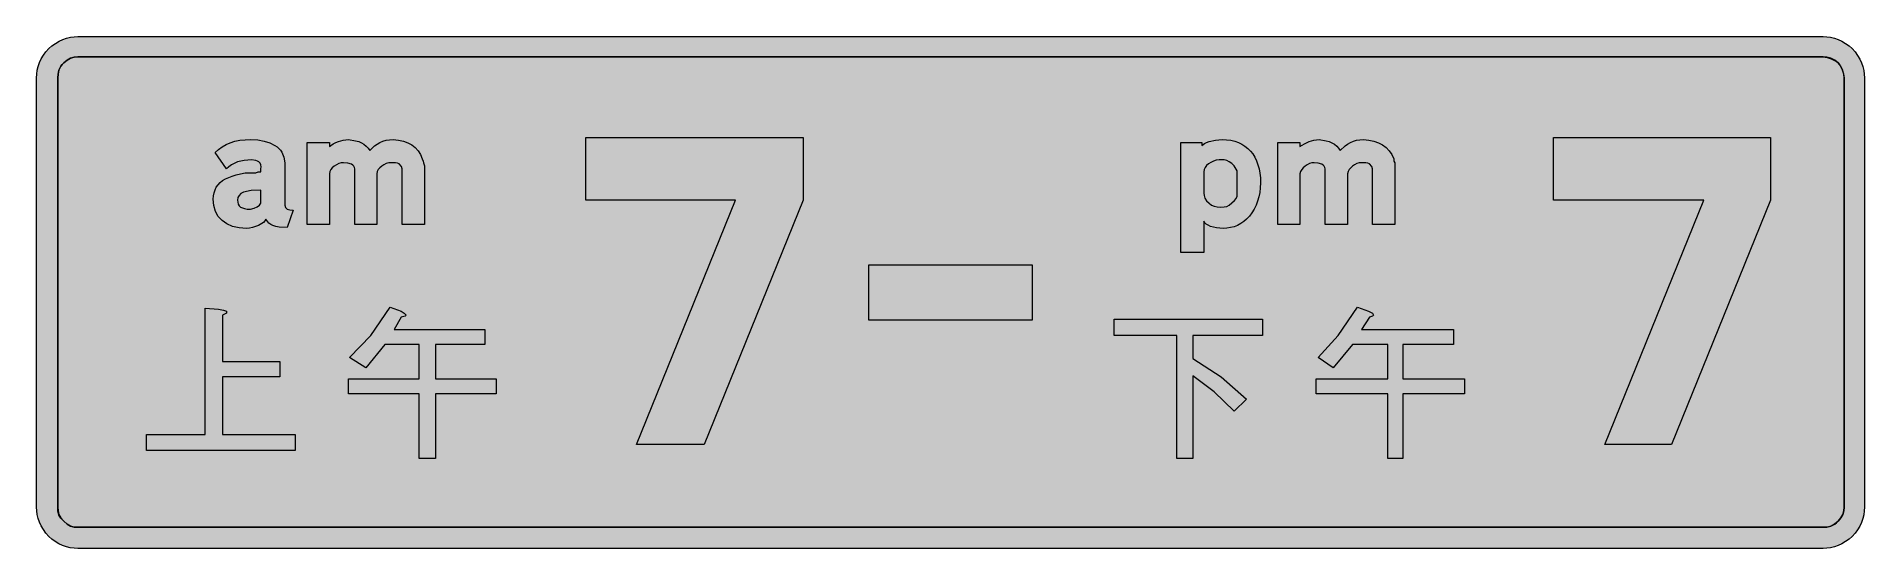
# Model space of a CAD drawing. Header units: metres. Extents: x 13 to 556, y 61 to 213.
import ezdxf

# ---------------------------------------------------------------- set-up
doc = ezdxf.new("R2010")
doc.units = ezdxf.units.M
doc.layers.add('FILL_BLACK_000000', color=7, linetype='Continuous', true_color=0x000000)
doc.layers.add('FILL_WHITE_FFFFFF', color=7, linetype='Continuous', true_color=0xffffff)

msp = doc.modelspace()

# ---------------------------------------------------------------- hatches: boundary and pattern name
at = {"layer": 'FILL_BLACK_000000', "true_color": 0x000000}
h = msp.add_hatch(color=7, dxfattribs=at)
h.dxf.hatch_style = 1
h.paths.add_polyline_path([(544.82, 213.12), (545.94, 212.95), (547.07, 212.67), (548.19, 212.28), (549.31, 211.77), (550.4, 211.15), (551.44, 210.42), (552.39, 209.58), (553.23, 208.63), (553.96, 207.59), (554.58, 206.5), (555.09, 205.38), (555.48, 204.25), (555.77, 203.13), (555.93, 202), (555.99, 200.88), (555.99, 73.38), (555.93, 72.24), (555.77, 71.09), (555.48, 69.94), (555.09, 68.8), (554.58, 67.7), (553.96, 66.63), (553.23, 65.62), (552.39, 64.68), (551.44, 63.84), (550.4, 63.1), (549.31, 62.49), (548.19, 61.98), (547.07, 61.59), (545.94, 61.3), (544.81, 61.14), (543.69, 61.08), (25.29, 61.08), (24.15, 61.14), (23, 61.3), (21.85, 61.59), (20.71, 61.98), (19.61, 62.49), (18.54, 63.1), (17.53, 63.84), (16.59, 64.68), (15.75, 65.63), (15.01, 66.67), (14.4, 67.76), (13.89, 68.88), (13.5, 70), (13.21, 71.13), (13.05, 72.25), (12.99, 73.38), (12.99, 200.88), (13.05, 202.02), (13.22, 203.17), (13.5, 204.32), (13.89, 205.45), (14.4, 206.56), (15.01, 207.63), (15.75, 208.64), (16.59, 209.58), (17.54, 210.42), (18.58, 211.15), (19.67, 211.77), (20.79, 212.28), (21.91, 212.67), (23.04, 212.95), (24.16, 213.12), (25.29, 213.18), (543.69, 213.18), (544.82, 213.12)])
h.paths.add_polyline_path([(23.08, 206.73), (22.04, 206.17), (21.09, 205.38), (20.58, 204.9), (20.18, 204.38), (19.63, 203.24), (19.36, 202.05), (19.29, 200.88), (19.29, 73.38), (19.36, 72.26), (19.63, 71.17), (20.18, 70.13), (21.09, 69.18), (22.04, 68.27), (23.08, 67.72), (24.17, 67.45), (25.29, 67.38), (543.69, 67.38), (544.86, 67.45), (546.05, 67.72), (547.19, 68.27), (547.71, 68.67), (548.19, 69.18), (548.98, 70.13), (549.54, 71.17), (549.88, 72.26), (549.99, 73.38), (549.99, 200.88), (549.88, 202.05), (549.54, 203.24), (548.98, 204.38), (548.19, 205.38), (547.19, 206.17), (546.05, 206.73), (544.86, 207.07), (543.69, 207.18), (25.29, 207.18), (24.17, 207.07), (23.08, 206.73)], flags=16)
h = msp.add_hatch(color=7, dxfattribs=at)
h.dxf.hatch_style = 1
h.paths.add_polyline_path([(85.06, 156.55), (84.1, 156.73), (83.19, 157.08), (82.57, 157.36), (82.03, 157.75), (81.09, 158.88), (80.85, 158.42), (80.37, 157.95), (78.91, 157.08), (77.12, 156.43), (76.23, 156.25), (75.39, 156.18), (73.16, 156.33), (71.19, 156.78), (69.49, 157.51), (68.08, 158.5), (66.96, 159.75), (66.15, 161.24), (65.66, 162.96), (65.49, 164.88), (65.55, 165.86), (65.72, 166.79), (66, 167.65), (66.39, 168.44), (66.9, 169.17), (67.51, 169.82), (68.25, 170.39), (69.09, 170.88), (71.11, 171.74), (72.3, 172.1), (73.59, 172.38), (74.94, 172.64), (76.29, 172.68), (78.09, 172.68), (78.84, 172.94), (79.59, 172.98), (79.59, 173.88), (79.71, 174.5), (79.63, 175.04), (79.38, 175.53), (78.99, 175.98), (78.66, 176.2), (78.16, 176.39), (76.89, 176.58), (74.68, 176.39), (72.69, 175.98), (70.93, 175.04), (70.12, 174.5), (69.39, 173.88), (66.09, 178.68), (67.05, 179.62), (68.11, 180.43), (69.28, 181.1), (70.55, 181.64), (71.92, 182.06), (73.39, 182.35), (74.95, 182.52), (76.59, 182.58), (78.73, 182.47), (80.64, 182.13), (82.33, 181.57), (83.79, 180.78), (84.42, 180.4), (84.98, 179.94), (85.45, 179.4), (85.85, 178.79), (86.45, 177.36), (86.79, 175.68), (86.79, 163.08), (86.95, 162.34), (87.43, 161.88), (88.18, 161.65), (89.19, 161.58), (87.39, 156.48), (85.06, 156.55)])
h.paths.add_polyline_path([(72.92, 163.42), (73.2, 162.93), (73.59, 162.48), (74.75, 162.07), (75.57, 161.93), (76.59, 161.88), (77.65, 162.16), (78.54, 162.55), (79.21, 163.06), (79.59, 163.68), (79.59, 167.58), (76.7, 167.39), (74.49, 166.98), (73.7, 166.52), (73.14, 166), (72.8, 165.38), (72.69, 164.58), (72.75, 163.96), (72.92, 163.42)], flags=16)
h = msp.add_hatch(color=7, dxfattribs=at)
h.dxf.hatch_style = 1
h.paths.add_polyline_path([(117.59, 175.61), (116.87, 175.42), (116.17, 175.11), (115.51, 174.7), (114.94, 174.22), (114.49, 173.65), (114.2, 173.04), (114.09, 172.38), (114.09, 157.38), (107.49, 157.38), (107.49, 173.88), (107.42, 174.3), (107.23, 174.67), (106.92, 174.98), (106.52, 175.23), (105.47, 175.57), (104.19, 175.68), (103.49, 175.61), (102.77, 175.42), (102.07, 175.11), (101.41, 174.7), (100.84, 174.22), (100.39, 173.65), (100.1, 173.04), (99.99, 172.38), (99.99, 157.38), (93.39, 157.38), (93.39, 181.68), (99.99, 181.68), (99.99, 180.48), (101.11, 181.34), (101.85, 181.7), (102.69, 181.98), (104.08, 182.39), (105.69, 182.58), (107.77, 182.23), (108.69, 181.96), (109.51, 181.6), (110.26, 181.17), (110.92, 180.64), (111.5, 180.01), (111.99, 179.28), (113.41, 180.68), (114.17, 181.25), (114.99, 181.72), (115.86, 182.09), (116.8, 182.36), (117.81, 182.52), (118.89, 182.58), (120.51, 182.4), (121.98, 182.07), (123.3, 181.59), (124.48, 180.97), (125.5, 180.19), (126.36, 179.25), (127.06, 178.15), (127.59, 176.88), (127.85, 176.17), (127.89, 175.68), (128.19, 174.78), (128.19, 157.38), (121.59, 157.38), (121.59, 173.88), (121.36, 174.52), (120.69, 175.38), (120.19, 175.55), (119.6, 175.64), (118.29, 175.68), (117.59, 175.61)])
h = msp.add_hatch(color=7, dxfattribs=at)
h.dxf.hatch_style = 1
h.paths.add_polyline_path([(220.59, 164.58), (176.19, 164.58), (176.19, 183.18), (240.69, 183.18), (240.69, 164.58), (211.29, 91.98), (191.19, 91.98), (220.59, 164.58)])
h = msp.add_hatch(color=7, dxfattribs=at)
h.dxf.hatch_style = 1
h.paths.add_polyline_path([(376.37, 166.87), (376.1, 165.55), (375.73, 164.28), (375.26, 163.07), (374.69, 161.92), (374.03, 160.82), (373.29, 159.78), (372.47, 158.94), (371.61, 158.2), (370.69, 157.59), (369.73, 157.08), (368.72, 156.69), (367.68, 156.4), (366.6, 156.24), (365.49, 156.18), (363.5, 156.34), (361.74, 156.78), (361.01, 157.09), (360.43, 157.45), (360.01, 157.85), (359.79, 158.28), (359.79, 148.98), (352.89, 148.98), (352.89, 181.68), (359.19, 181.68), (359.19, 180.78), (359.9, 181.38), (360.5, 181.71), (361.29, 181.98), (363.24, 182.39), (365.19, 182.58), (366.5, 182.52), (367.75, 182.36), (368.92, 182.08), (370.01, 181.7), (371.02, 181.22), (371.96, 180.63), (372.82, 179.95), (373.59, 179.17), (374.28, 178.29), (374.88, 177.32), (375.4, 176.26), (375.82, 175.11), (376.15, 173.88), (376.4, 172.56), (376.54, 171.16), (376.59, 169.68), (376.53, 168.25), (376.37, 166.87)])
h.paths.add_polyline_path([(366.57, 162.73), (367.29, 163.08), (368.83, 164.43), (369.36, 165.1), (369.69, 165.78), (369.69, 166.08), (369.69, 166.98), (369.69, 172.08), (369.69, 172.38), (369.69, 173.28), (368.72, 174.74), (368.09, 175.43), (367.29, 175.98), (366.57, 176.33), (365.83, 176.5), (364.59, 176.58), (364.29, 176.58), (363.41, 176.41), (362.57, 176.14), (361.81, 175.78), (361.14, 175.34), (360.58, 174.83), (360.16, 174.26), (359.88, 173.64), (359.79, 172.98), (359.79, 166.68), (359.86, 165.96), (360.09, 165.18), (360.55, 164.4), (361.29, 163.68), (362.02, 163.11), (362.83, 162.74), (363.69, 162.54), (364.59, 162.48), (365.83, 162.55), (366.57, 162.73)], flags=16)
h = msp.add_hatch(color=7, dxfattribs=at)
h.dxf.hatch_style = 1
h.paths.add_polyline_path([(405.91, 175.61), (405.22, 175.42), (404.55, 175.11), (403.93, 174.7), (403.38, 174.22), (402.92, 173.65), (402.58, 173.04), (402.39, 172.38), (402.39, 157.38), (395.79, 157.38), (395.79, 173.88), (395.72, 174.3), (395.53, 174.67), (395.22, 174.98), (394.81, 175.23), (393.76, 175.57), (392.49, 175.68), (391.81, 175.61), (391.12, 175.42), (390.45, 175.11), (389.83, 174.7), (389.28, 174.22), (388.82, 173.65), (388.48, 173.04), (388.29, 172.38), (388.29, 157.38), (381.69, 157.38), (381.69, 181.68), (388.29, 181.68), (388.29, 180.48), (389.64, 181.34), (390.99, 181.98), (392.38, 182.39), (393.99, 182.58), (396.07, 182.23), (396.99, 181.96), (397.82, 181.6), (398.56, 181.17), (399.22, 180.64), (399.8, 180.01), (400.29, 179.28), (401.71, 180.68), (402.47, 181.25), (403.29, 181.72), (404.16, 182.09), (405.1, 182.36), (406.11, 182.52), (407.19, 182.58), (408.81, 182.4), (410.28, 182.07), (411.62, 181.59), (412.81, 180.97), (413.87, 180.19), (414.78, 179.25), (415.56, 178.15), (416.19, 176.88), (416.23, 176.17), (416.49, 175.68), (416.49, 174.78), (416.49, 157.38), (409.89, 157.38), (409.89, 173.88), (409.66, 174.52), (408.99, 175.38), (408.49, 175.55), (407.9, 175.64), (406.59, 175.68), (405.91, 175.61)])
h = msp.add_hatch(color=7, dxfattribs=at)
h.dxf.hatch_style = 1
h.paths.add_polyline_path([(508.29, 164.58), (463.59, 164.58), (463.59, 183.18), (528.09, 183.18), (528.09, 164.58), (498.69, 91.98), (478.89, 91.98), (508.29, 164.58)])
h = msp.add_hatch(color=7, dxfattribs=at)
h.dxf.hatch_style = 1
h.paths.add_polyline_path([(260.19, 145.38), (308.79, 145.38), (308.79, 128.88), (260.19, 128.88), (260.19, 145.38)])
h = msp.add_hatch(color=7, dxfattribs=at)
h.dxf.hatch_style = 1
h.paths.add_polyline_path([(68.49, 131.88), (69.39, 131.58), (69.39, 130.98), (68.19, 130.38), (68.19, 116.58), (85.29, 116.58), (85.29, 112.08), (68.19, 112.08), (68.19, 94.98), (89.79, 94.98), (89.79, 90.18), (45.69, 90.18), (45.69, 94.98), (63.09, 94.98), (63.09, 132.48), (66.99, 132.18), (68.49, 131.88)])
h = msp.add_hatch(color=7, dxfattribs=at)
h.dxf.hatch_style = 1
h.paths.add_polyline_path([(112.29, 124.38), (117.99, 132.78), (121.29, 131.58), (122.19, 130.98), (122.79, 130.38), (122.49, 130.08), (121.29, 129.78), (119.19, 126.18), (146.19, 126.18), (146.19, 121.68), (131.49, 121.68), (131.49, 111.48), (149.49, 111.48), (149.49, 106.98), (131.49, 106.98), (131.49, 87.78), (126.69, 87.78), (126.69, 106.98), (105.69, 106.98), (105.69, 111.48), (126.69, 111.48), (126.69, 121.68), (116.49, 121.68), (110.79, 114.78), (105.99, 117.78), (112.29, 124.38)])
h = msp.add_hatch(color=7, dxfattribs=at)
h.dxf.hatch_style = 1
h.paths.add_polyline_path([(399.69, 124.38), (405.39, 132.78), (408.69, 131.58), (409.89, 130.98), (410.19, 130.38), (409.89, 130.08), (408.99, 129.78), (406.59, 126.18), (433.89, 126.18), (433.89, 121.68), (418.89, 121.68), (418.89, 111.48), (437.19, 111.48), (437.19, 106.98), (418.89, 106.98), (418.89, 87.78), (414.39, 87.78), (414.39, 106.98), (393.09, 106.98), (393.09, 111.48), (414.39, 111.48), (414.39, 121.68), (403.89, 121.68), (398.19, 114.78), (393.69, 117.78), (399.69, 124.38)])
h = msp.add_hatch(color=7, dxfattribs=at)
h.dxf.hatch_style = 1
h.paths.add_polyline_path([(377.19, 129.18), (377.19, 124.38), (356.49, 124.38), (356.49, 117.48), (364.89, 112.08), (372.39, 105.48), (368.79, 101.88), (362.79, 107.58), (356.49, 112.38), (356.49, 87.78), (351.69, 87.78), (351.69, 124.38), (333.09, 124.38), (333.09, 129.18), (377.19, 129.18)])
at = {"layer": 'FILL_WHITE_FFFFFF', "true_color": 0xffffff}
h = msp.add_hatch(color=7, dxfattribs=at)
h.dxf.hatch_style = 1
h.paths.add_polyline_path([(543.69, 207.18), (544.89, 206.99), (546.09, 206.58), (547.14, 206.09), (547.69, 205.78), (548.19, 205.38), (548.59, 204.88), (548.9, 204.33), (549.39, 203.28), (549.8, 202.08), (549.99, 200.88), (549.99, 73.38), (549.88, 72.26), (549.54, 71.17), (548.98, 70.13), (548.19, 69.18), (547.14, 68.32), (546.09, 67.68), (544.89, 67.42), (543.69, 67.38), (25.29, 67.38), (24.17, 67.45), (23.08, 67.72), (22.04, 68.27), (21.09, 69.18), (20.23, 70.08), (19.59, 70.98), (19.33, 72.18), (19.29, 73.38), (19.29, 200.88), (19.36, 202.05), (19.63, 203.24), (20.18, 204.38), (20.58, 204.9), (21.09, 205.38), (22.04, 206.17), (23.08, 206.73), (24.17, 207.07), (25.29, 207.18), (543.69, 207.18)])

# ---------------------------------------------------------------- linework, layer by layer
at = {"layer": 'FILL_BLACK_000000', "lineweight": 0, "true_color": 0x000000}
for points in [[(544.82, 213.12), (545.94, 212.95), (547.07, 212.67), (548.19, 212.28), (549.31, 211.77), (550.4, 211.15), (551.44, 210.42), (552.39, 209.58), (553.23, 208.63), (553.96, 207.59), (554.58, 206.5), (555.09, 205.38), (555.48, 204.25), (555.77, 203.13), (555.93, 202), (555.99, 200.88), (555.99, 73.38), (555.93, 72.24), (555.77, 71.09), (555.48, 69.94), (555.09, 68.8), (554.58, 67.7), (553.96, 66.63), (553.23, 65.62), (552.39, 64.68), (551.44, 63.84), (550.4, 63.1), (549.31, 62.49), (548.19, 61.98), (547.07, 61.59), (545.94, 61.3), (544.81, 61.14), (543.69, 61.08), (25.29, 61.08), (24.15, 61.14), (23, 61.3), (21.85, 61.59), (20.71, 61.98), (19.61, 62.49), (18.54, 63.1), (17.53, 63.84), (16.59, 64.68), (15.75, 65.63), (15.01, 66.67), (14.4, 67.76), (13.89, 68.88), (13.5, 70), (13.21, 71.13), (13.05, 72.25), (12.99, 73.38), (12.99, 200.88), (13.05, 202.02), (13.22, 203.17), (13.5, 204.32), (13.89, 205.45), (14.4, 206.56), (15.01, 207.63), (15.75, 208.64), (16.59, 209.58), (17.54, 210.42), (18.58, 211.15), (19.67, 211.77), (20.79, 212.28), (21.91, 212.67), (23.04, 212.95), (24.16, 213.12), (25.29, 213.18), (543.69, 213.18)], [(23.08, 206.73), (22.04, 206.17), (21.09, 205.38), (20.58, 204.9), (20.18, 204.38), (19.63, 203.24), (19.36, 202.05), (19.29, 200.88), (19.29, 73.38), (19.36, 72.26), (19.63, 71.17), (20.18, 70.13), (21.09, 69.18), (22.04, 68.27), (23.08, 67.72), (24.17, 67.45), (25.29, 67.38), (543.69, 67.38), (544.86, 67.45), (546.05, 67.72), (547.19, 68.27), (547.71, 68.67), (548.19, 69.18), (548.98, 70.13), (549.54, 71.17), (549.88, 72.26), (549.99, 73.38), (549.99, 200.88), (549.88, 202.05), (549.54, 203.24), (548.98, 204.38), (548.19, 205.38), (547.19, 206.17), (546.05, 206.73), (544.86, 207.07), (543.69, 207.18), (25.29, 207.18), (24.17, 207.07)], [(85.06, 156.55), (84.1, 156.73), (83.19, 157.08), (82.57, 157.36), (82.03, 157.75), (81.09, 158.88), (80.85, 158.42), (80.37, 157.95), (78.91, 157.08), (77.12, 156.43), (76.23, 156.25), (75.39, 156.18), (73.16, 156.33), (71.19, 156.78), (69.49, 157.51), (68.08, 158.5), (66.96, 159.75), (66.15, 161.24), (65.66, 162.96), (65.49, 164.88), (65.55, 165.86), (65.72, 166.79), (66, 167.65), (66.39, 168.44), (66.9, 169.17), (67.51, 169.82), (68.25, 170.39), (69.09, 170.88), (71.11, 171.74), (72.3, 172.1), (73.59, 172.38), (74.94, 172.64), (76.29, 172.68), (78.09, 172.68), (78.84, 172.94), (79.59, 172.98), (79.59, 173.88), (79.71, 174.5), (79.63, 175.04), (79.38, 175.53), (78.99, 175.98), (78.66, 176.2), (78.16, 176.39), (76.89, 176.58), (74.68, 176.39), (72.69, 175.98), (70.93, 175.04), (70.12, 174.5), (69.39, 173.88), (66.09, 178.68), (67.05, 179.62), (68.11, 180.43), (69.28, 181.1), (70.55, 181.64), (71.92, 182.06), (73.39, 182.35), (74.95, 182.52), (76.59, 182.58), (78.73, 182.47), (80.64, 182.13), (82.33, 181.57), (83.79, 180.78), (84.42, 180.4), (84.98, 179.94), (85.45, 179.4), (85.85, 178.79), (86.45, 177.36), (86.79, 175.68), (86.79, 163.08), (86.95, 162.34), (87.43, 161.88), (88.18, 161.65), (89.19, 161.58), (87.39, 156.48)], [(117.59, 175.61), (116.87, 175.42), (116.17, 175.11), (115.51, 174.7), (114.94, 174.22), (114.49, 173.65), (114.2, 173.04), (114.09, 172.38), (114.09, 157.38), (107.49, 157.38), (107.49, 173.88), (107.42, 174.3), (107.23, 174.67), (106.92, 174.98), (106.52, 175.23), (105.47, 175.57), (104.19, 175.68), (103.49, 175.61), (102.77, 175.42), (102.07, 175.11), (101.41, 174.7), (100.84, 174.22), (100.39, 173.65), (100.1, 173.04), (99.99, 172.38), (99.99, 157.38), (93.39, 157.38), (93.39, 181.68), (99.99, 181.68), (99.99, 180.48), (101.11, 181.34), (101.85, 181.7), (102.69, 181.98), (104.08, 182.39), (105.69, 182.58), (107.77, 182.23), (108.69, 181.96), (109.51, 181.6), (110.26, 181.17), (110.92, 180.64), (111.5, 180.01), (111.99, 179.28), (113.41, 180.68), (114.17, 181.25), (114.99, 181.72), (115.86, 182.09), (116.8, 182.36), (117.81, 182.52), (118.89, 182.58), (120.51, 182.4), (121.98, 182.07), (123.3, 181.59), (124.48, 180.97), (125.5, 180.19), (126.36, 179.25), (127.06, 178.15), (127.59, 176.88), (127.85, 176.17), (127.89, 175.68), (128.19, 174.78), (128.19, 157.38), (121.59, 157.38), (121.59, 173.88), (121.36, 174.52), (120.69, 175.38), (120.19, 175.55), (119.6, 175.64), (118.29, 175.68)], [(220.59, 164.58), (176.19, 164.58), (176.19, 183.18), (240.69, 183.18), (240.69, 164.58), (211.29, 91.98), (191.19, 91.98)], [(376.37, 166.87), (376.1, 165.55), (375.73, 164.28), (375.26, 163.07), (374.69, 161.92), (374.03, 160.82), (373.29, 159.78), (372.47, 158.94), (371.61, 158.2), (370.69, 157.59), (369.73, 157.08), (368.72, 156.69), (367.68, 156.4), (366.6, 156.24), (365.49, 156.18), (363.5, 156.34), (361.74, 156.78), (361.01, 157.09), (360.43, 157.45), (360.01, 157.85), (359.79, 158.28), (359.79, 148.98), (352.89, 148.98), (352.89, 181.68), (359.19, 181.68), (359.19, 180.78), (359.9, 181.38), (360.5, 181.71), (361.29, 181.98), (363.24, 182.39), (365.19, 182.58), (366.5, 182.52), (367.75, 182.36), (368.92, 182.08), (370.01, 181.7), (371.02, 181.22), (371.96, 180.63), (372.82, 179.95), (373.59, 179.17), (374.28, 178.29), (374.88, 177.32), (375.4, 176.26), (375.82, 175.11), (376.15, 173.88), (376.4, 172.56), (376.54, 171.16), (376.59, 169.68), (376.53, 168.25)], [(405.91, 175.61), (405.22, 175.42), (404.55, 175.11), (403.93, 174.7), (403.38, 174.22), (402.92, 173.65), (402.58, 173.04), (402.39, 172.38), (402.39, 157.38), (395.79, 157.38), (395.79, 173.88), (395.72, 174.3), (395.53, 174.67), (395.22, 174.98), (394.81, 175.23), (393.76, 175.57), (392.49, 175.68), (391.81, 175.61), (391.12, 175.42), (390.45, 175.11), (389.83, 174.7), (389.28, 174.22), (388.82, 173.65), (388.48, 173.04), (388.29, 172.38), (388.29, 157.38), (381.69, 157.38), (381.69, 181.68), (388.29, 181.68), (388.29, 180.48), (389.64, 181.34), (390.99, 181.98), (392.38, 182.39), (393.99, 182.58), (396.07, 182.23), (396.99, 181.96), (397.82, 181.6), (398.56, 181.17), (399.22, 180.64), (399.8, 180.01), (400.29, 179.28), (401.71, 180.68), (402.47, 181.25), (403.29, 181.72), (404.16, 182.09), (405.1, 182.36), (406.11, 182.52), (407.19, 182.58), (408.81, 182.4), (410.28, 182.07), (411.62, 181.59), (412.81, 180.97), (413.87, 180.19), (414.78, 179.25), (415.56, 178.15), (416.19, 176.88), (416.23, 176.17), (416.49, 175.68), (416.49, 174.78), (416.49, 157.38), (409.89, 157.38), (409.89, 173.88), (409.66, 174.52), (408.99, 175.38), (408.49, 175.55), (407.9, 175.64), (406.59, 175.68)], [(508.29, 164.58), (463.59, 164.58), (463.59, 183.18), (528.09, 183.18), (528.09, 164.58), (498.69, 91.98), (478.89, 91.98)], [(366.57, 162.73), (367.29, 163.08), (368.83, 164.43), (369.36, 165.1), (369.69, 165.78), (369.69, 166.08), (369.69, 166.98), (369.69, 172.08), (369.69, 172.38), (369.69, 173.28), (368.72, 174.74), (368.09, 175.43), (367.29, 175.98), (366.57, 176.33), (365.83, 176.5), (364.59, 176.58), (364.29, 176.58), (363.41, 176.41), (362.57, 176.14), (361.81, 175.78), (361.14, 175.34), (360.58, 174.83), (360.16, 174.26), (359.88, 173.64), (359.79, 172.98), (359.79, 166.68), (359.86, 165.96), (360.09, 165.18), (360.55, 164.4), (361.29, 163.68), (362.02, 163.11), (362.83, 162.74), (363.69, 162.54), (364.59, 162.48), (365.83, 162.55)], [(72.92, 163.42), (73.2, 162.93), (73.59, 162.48), (74.75, 162.07), (75.57, 161.93), (76.59, 161.88), (77.65, 162.16), (78.54, 162.55), (79.21, 163.06), (79.59, 163.68), (79.59, 167.58), (76.7, 167.39), (74.49, 166.98), (73.7, 166.52), (73.14, 166), (72.8, 165.38), (72.69, 164.58), (72.75, 163.96)], [(260.19, 145.38), (308.79, 145.38), (308.79, 128.88), (260.19, 128.88)], [(68.49, 131.88), (69.39, 131.58), (69.39, 130.98), (68.19, 130.38), (68.19, 116.58), (85.29, 116.58), (85.29, 112.08), (68.19, 112.08), (68.19, 94.98), (89.79, 94.98), (89.79, 90.18), (45.69, 90.18), (45.69, 94.98), (63.09, 94.98), (63.09, 132.48), (66.99, 132.18)], [(112.29, 124.38), (117.99, 132.78), (121.29, 131.58), (122.19, 130.98), (122.79, 130.38), (122.49, 130.08), (121.29, 129.78), (119.19, 126.18), (146.19, 126.18), (146.19, 121.68), (131.49, 121.68), (131.49, 111.48), (149.49, 111.48), (149.49, 106.98), (131.49, 106.98), (131.49, 87.78), (126.69, 87.78), (126.69, 106.98), (105.69, 106.98), (105.69, 111.48), (126.69, 111.48), (126.69, 121.68), (116.49, 121.68), (110.79, 114.78), (105.99, 117.78)], [(399.69, 124.38), (405.39, 132.78), (408.69, 131.58), (409.89, 130.98), (410.19, 130.38), (409.89, 130.08), (408.99, 129.78), (406.59, 126.18), (433.89, 126.18), (433.89, 121.68), (418.89, 121.68), (418.89, 111.48), (437.19, 111.48), (437.19, 106.98), (418.89, 106.98), (418.89, 87.78), (414.39, 87.78), (414.39, 106.98), (393.09, 106.98), (393.09, 111.48), (414.39, 111.48), (414.39, 121.68), (403.89, 121.68), (398.19, 114.78), (393.69, 117.78)], [(377.19, 129.18), (377.19, 124.38), (356.49, 124.38), (356.49, 117.48), (364.89, 112.08), (372.39, 105.48), (368.79, 101.88), (362.79, 107.58), (356.49, 112.38), (356.49, 87.78), (351.69, 87.78), (351.69, 124.38), (333.09, 124.38), (333.09, 129.18)]]:
    msp.add_lwpolyline(points, close=True, dxfattribs=at)
at = {"layer": 'FILL_WHITE_FFFFFF', "lineweight": 0, "true_color": 0xffffff}
msp.add_lwpolyline([(543.69, 207.18), (544.89, 206.99), (546.09, 206.58), (547.14, 206.09), (547.69, 205.78), (548.19, 205.38), (548.59, 204.88), (548.9, 204.33), (549.39, 203.28), (549.8, 202.08), (549.99, 200.88), (549.99, 73.38), (549.88, 72.26), (549.54, 71.17), (548.98, 70.13), (548.19, 69.18), (547.14, 68.32), (546.09, 67.68), (544.89, 67.42), (543.69, 67.38), (25.29, 67.38), (24.17, 67.45), (23.08, 67.72), (22.04, 68.27), (21.09, 69.18), (20.23, 70.08), (19.59, 70.98), (19.33, 72.18), (19.29, 73.38), (19.29, 200.88), (19.36, 202.05), (19.63, 203.24), (20.18, 204.38), (20.58, 204.9), (21.09, 205.38), (22.04, 206.17), (23.08, 206.73), (24.17, 207.07), (25.29, 207.18)], close=True, dxfattribs=at)

doc.saveas('drawing.dxf')
